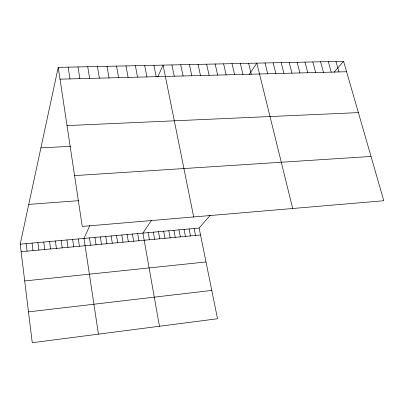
<?xml version="1.0" encoding="UTF-8"?>
<svg xmlns="http://www.w3.org/2000/svg" width="404" height="404" viewBox="0 0 404 404"><rect width="100%" height="100%" fill="white"/><g stroke="black" fill="none" stroke-linecap="round" stroke-linejoin="round"><path stroke-width="0.61" d="M210.171 215.292L199.132 228.038L217.529 318.751L32.259 342.708L20.2 244.162L58.232 67.352L343.577 61.292L383.8 200.738L82.249 226.447L58.232 67.352M89.819 225.639L83.987 238.416L98.435 334.153M157.651 77.048L163.095 65.125L193.673 216.948M151.444 220.387L142.92 233.103L159.449 326.26M249.117 74.659L256.848 63.13L292.688 208.504M334.088 72.25L343.577 61.292M28.487 311.883L211.787 290.431M24.7 280.947L206.01 261.964M21.124 251.697L200.541 234.992M20.2 244.162L199.132 228.038M28.75 204.409L78.861 200.657M74.573 175.614L371.024 156.444M40.91 147.879L70.614 146.309M67.024 125.593L358.383 112.615M60.014 79.174L346.592 71.735M335.961 61.453L338.946 71.932M328.295 61.615L331.25 72.134M320.574 61.777L323.503 72.336M312.802 61.943L315.701 72.538M304.975 62.11L307.843 72.74M297.091 62.277L299.93 72.947M289.153 62.448L291.961 73.154M281.164 62.615L283.936 73.361M273.114 62.787L275.856 73.573M265.009 62.958L267.721 73.786M248.627 63.307L251.273 74.21M240.345 63.484L242.956 74.427M232.007 63.66L234.583 74.644M223.609 63.837L226.154 74.861M215.15 64.019L217.66 75.083M206.631 64.201L209.1 75.306M198.051 64.382L200.485 75.528M189.41 64.564L191.804 75.755M180.704 64.751L183.057 75.982M171.932 64.938L174.25 76.21M194.127 228.487L195.526 235.461M189.102 228.942L190.491 235.926M153.924 65.317L156.166 76.679M184.057 229.396L185.431 236.401M178.992 229.851L180.356 236.87M144.688 65.514L146.879 76.922M173.907 230.31L175.25 237.345M168.796 230.77L170.129 237.825M135.375 65.711L137.527 77.164M163.665 231.234L164.983 238.304M158.509 231.699L159.817 238.784M125.992 65.913L128.098 77.406M153.338 232.164L154.631 239.269M148.142 232.633L149.419 239.754M116.534 66.115L118.599 77.654M137.678 233.578L138.931 240.728M107.004 66.317L109.029 77.901M132.411 234.052L133.653 241.223M127.124 234.527L128.351 241.713M97.404 66.519L99.379 78.154M121.816 235.007L123.023 242.208M116.478 235.487L117.675 242.708M87.724 66.726L89.653 78.406M111.125 235.966L112.307 243.208M105.742 236.456L106.908 243.713M77.972 66.933L79.851 78.659M100.338 236.941L101.49 244.218M94.91 237.431L96.046 244.723M68.14 67.14L69.973 78.916M89.461 237.921L90.582 245.233M78.32 238.926L79.406 246.273M72.624 239.441L73.7 246.804M66.907 239.956L67.963 247.339M61.161 240.471L62.206 247.874M55.393 240.991L56.414 248.415M49.591 241.516L50.601 248.955M43.768 242.041L44.758 249.5M37.915 242.567L38.89 250.046M32.037 243.097L32.997 250.591M26.134 243.627L27.073 251.147"/></g></svg>
